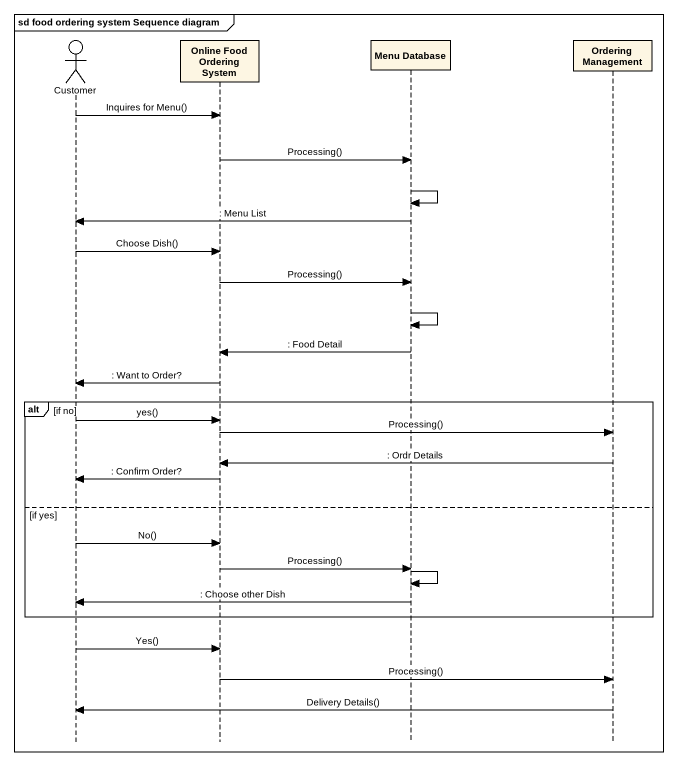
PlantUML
@startuml
mainframe sd food ordering system Sequence diagram
hide footbox
actor Customer
participant "Online Food Ordering System" as Online_Food_Ordering_System
participant "Menu Database" as Menu_Database
participant "Ordering Management" as Ordering_Management

Customer -> Online_Food_Ordering_System : Inquires for Menu()
Online_Food_Ordering_System -> Menu_Database : Processing()
Menu_Database -> Menu_Database
Menu_Database -> Customer : : Menu List
Customer -> Online_Food_Ordering_System : Choose Dish()
Online_Food_Ordering_System -> Menu_Database : Processing()
Menu_Database -> Menu_Database
Menu_Database -> Online_Food_Ordering_System : : Food Detail
Online_Food_Ordering_System -> Customer : : Want to Order?
alt if no
  Customer -> Online_Food_Ordering_System : yes()
  Online_Food_Ordering_System -> Ordering_Management : Processing()
  Ordering_Management -> Online_Food_Ordering_System : : Ordr Details
  Online_Food_Ordering_System -> Customer : : Confirm Order?
else if yes
  Customer -> Online_Food_Ordering_System : No()
  Online_Food_Ordering_System -> Menu_Database : Processing()
  Menu_Database -> Menu_Database
  Menu_Database -> Customer : : Choose other Dish
end
Customer -> Online_Food_Ordering_System : Yes()
Online_Food_Ordering_System -> Ordering_Management : Processing()
Ordering_Management -> Customer : Delivery Details()
@enduml
